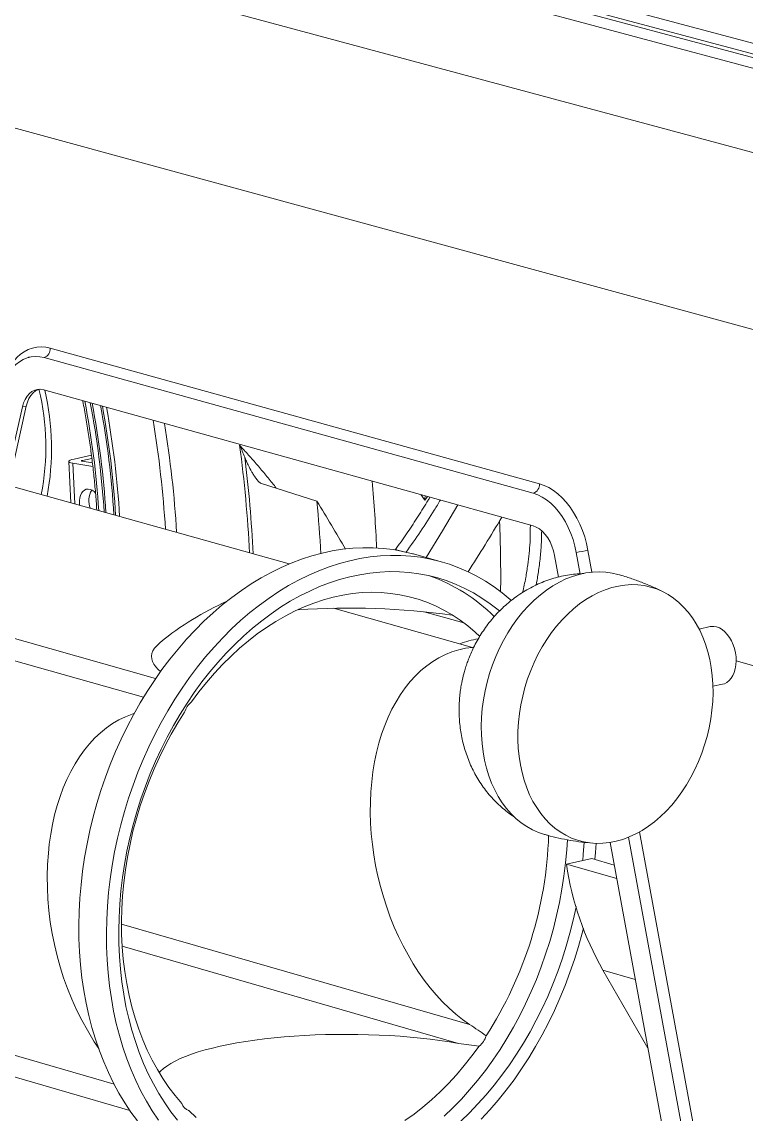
# Model space of a CAD drawing. Header units: millimetres. Extents: x -1041 to 1726, y -447 to 1705.
# Drawn here: x 507 to 928, y 261 to 896 of the extents above; entities that cross this region are included whole.
import ezdxf

# ---------------------------------------------------------------- set-up
doc = ezdxf.new("R2010")
doc.units = ezdxf.units.MM

msp = doc.modelspace()

# ---------------------------------------------------------------- linework, layer by layer
at = {"color": 144, "linetype": 'Continuous', "lineweight": 0}
for p, q in [((988.23, 804.74), (252.23, 1003.12)), ((1065.7, 833.21), (524.25, 978.25)), ((804.03, 622.08), (519.84, 700.92)), ((519.73, 682.19), (803.87, 603.17)), ((507.35, 672.27), (509.51, 672.72)), ((542.18, 641.2), (542.2, 640.68)), ((816.35, 585.95), (818.61, 573.38)), ((831.26, 575.08), (829.01, 587.64)), ((768.77, 532.54), (687.89, 555.25)), ((906.72, 544.56), (900.34, 543.18)), ((769.47, 532.6), (768.77, 532.54)), ((933.44, 521.38), (921.89, 524.61)), ((908.38, 509.89), (913.99, 511.11)), ((837.99, 409.73), (823.24, 406.48)), ((603.98, 263.31), (603.53, 263.46))]:
    msp.add_line(p, q, dxfattribs=at)
at = {"color": 7, "linetype": 'Continuous', "lineweight": 15}
for p, q in [((530.63, 990.78), (1072.15, 845.99)), ((1068.93, 840.61), (527.44, 985.51)), ((527.43, 983.53), (1068.91, 838.59)), ((935.28, 716.28), (200.02, 917.03)), ((523.48, 706.37), (807.68, 627.58)), ((500.27, 640.74), (507.35, 672.27)), ((502.43, 641.2), (509.51, 672.72)), ((662.17, 580.98), (392.69, 656.49)), ((547.42, 644.13), (537.26, 641.98)), ((542.18, 641.2), (547.63, 642.35)), ((534.16, 640.54), (535.35, 616.52)), ((536.5, 639.54), (548.21, 637.67)), ((547.95, 639.76), (542.02, 640.71)), ((646.07, 627.84), (678.36, 617.52)), ((802.31, 601.46), (802.35, 603.59)), ((279.8, 600.74), (584.67, 514.39)), ((577.63, 503.49), (279.75, 587.99)), ((750.53, 582.3), (734.48, 586.79)), ((740.6, 553.24), (763.67, 546.77)), ((848.65, 419.11), (885.19, 220.59)), ((897.02, 217.15), (859.29, 422.14)), ((823.24, 406.48), (852.51, 398.15)), ((837.99, 409.73), (851.06, 406.01)), ((844.4, 344.97), (870.64, 299.67)), ((464.2, 294.13), (569.71, 263.32))]:
    msp.add_line(p, q, dxfattribs=at)
at = {"color": 8, "linetype": 'Continuous', "lineweight": 15}
for p, q in [((536.5, 639.54), (537.67, 615.87)), ((740.94, 618.16), (738.71, 621.29)), ((742.61, 620.21), (740.94, 618.16)), ((724.05, 589.01), (724.04, 589.45)), ((835.79, 588.84), (838.05, 576.24)), ((865.71, 425.26), (904.05, 216.97)), ((767, 313.42), (564.84, 371.71)), ((565.25, 358.81), (760.58, 302.4)), ((844.4, 344.97), (863.29, 339.56)), ((470.73, 304.8), (560.54, 278.62))]:
    msp.add_line(p, q, dxfattribs=at)
at = {"color": 7, "linetype": 'Continuous', "lineweight": 15, "flags": 128}
for points in [[(495.63, 684.03), (496.53, 687.41), (497.64, 690.61), (498.97, 693.58), (500.5, 696.31), (502.23, 698.77), (504.12, 700.95), (506.18, 702.82), (508.38, 704.36), (510.7, 705.58), (513.13, 706.45), (515.64, 706.96), (518.22, 707.12), (520.84, 706.92), (523.48, 706.37)], [(537.26, 641.98), (536.03, 641.67), (535.08, 641.34), (534.45, 641), (534.17, 640.66), (534.24, 640.33), (534.67, 640.02), (535.43, 639.75), (536.5, 639.54)], [(540.99, 620.78), (541.6, 622.08), (542.39, 623.14), (543.32, 623.91), (544.38, 624.38), (545.51, 624.53), (546.68, 624.34), (547.84, 623.83), (548.96, 623.01), (549.81, 622.14)], [(807.68, 627.58), (810.4, 626.64), (813.09, 625.35), (815.73, 623.72), (818.3, 621.76), (820.78, 619.48), (823.14, 616.91), (825.37, 614.07), (827.44, 610.98), (829.35, 607.67), (831.06, 604.16), (832.58, 600.5), (833.88, 596.7), (834.95, 592.8), (835.79, 588.84)], [(741.82, 584.74), (751.29, 600.28), (760.19, 615.32)], [(540.06, 371.01), (540.23, 378.83), (540.66, 386.69), (541.33, 394.58), (542.26, 402.48), (543.43, 410.39), (544.85, 418.28), (546.52, 426.14), (548.42, 433.96), (550.56, 441.72), (552.93, 449.42), (555.54, 457.03), (558.36, 464.54), (561.41, 471.95), (564.67, 479.23), (568.14, 486.38), (571.81, 493.38), (575.67, 500.21), (579.73, 506.88), (583.96, 513.36), (588.37, 519.64), (592.95, 525.71), (597.68, 531.57), (602.56, 537.2), (607.58, 542.59), (612.74, 547.73), (618.01, 552.61), (623.4, 557.23), (628.9, 561.58), (634.48, 565.64), (640.15, 569.42), (645.9, 572.9), (651.71, 576.08), (657.57, 578.95), (663.47, 581.52), (669.41, 583.76), (675.36, 585.69), (681.33, 587.29), (687.3, 588.57), (693.27, 589.52), (699.21, 590.15), (705.12, 590.44), (710.99, 590.4), (716.8, 590.03), (722.56, 589.34), (728.25, 588.31), (733.85, 586.96), (734.48, 586.79)], [(556.07, 366.39), (556.24, 374.21), (556.67, 382.08), (557.35, 389.97), (558.27, 397.88), (559.45, 405.79), (560.87, 413.68), (562.53, 421.55), (564.44, 429.37), (566.58, 437.14), (568.95, 444.84), (571.56, 452.46), (574.39, 459.98), (577.43, 467.38), (580.7, 474.67), (584.16, 481.82), (587.84, 488.82), (591.7, 495.67), (595.76, 502.33), (600, 508.82), (604.41, 515.1), (608.98, 521.18), (613.72, 527.04), (618.6, 532.67), (623.62, 538.06), (628.78, 543.21), (634.05, 548.1), (639.44, 552.72), (644.94, 557.07), (650.53, 561.13), (656.2, 564.91), (661.94, 568.4), (667.75, 571.58), (673.61, 574.46), (679.52, 577.02), (685.45, 579.27), (691.41, 581.2), (697.38, 582.8), (703.35, 584.08), (709.32, 585.04), (715.26, 585.66), (721.17, 585.95), (727.04, 585.92), (732.86, 585.55), (738.61, 584.85), (744.3, 583.83), (749.9, 582.48), (755.42, 580.8), (760.83, 578.81), (766.13, 576.49), (771.31, 573.87), (776.36, 570.94), (781.28, 567.7), (786.05, 564.17), (790.67, 560.35), (791.27, 559.82)], [(563.24, 367.97), (563.41, 375.6), (563.84, 383.28), (564.52, 390.98), (565.45, 398.7), (566.62, 406.41), (568.04, 414.11), (569.71, 421.78), (571.62, 429.41), (573.76, 436.97), (576.14, 444.47), (578.74, 451.87), (581.57, 459.18), (584.61, 466.37), (587.87, 473.43), (591.34, 480.35), (595, 487.12), (598.86, 493.72), (602.9, 500.14), (607.12, 506.37), (611.51, 512.4), (616.07, 518.22), (620.77, 523.81), (625.62, 529.16), (630.61, 534.27), (635.72, 539.12), (640.95, 543.71), (646.28, 548.03), (651.71, 552.07), (657.23, 555.82), (662.82, 559.28), (668.48, 562.43), (674.19, 565.28), (679.95, 567.82), (685.74, 570.04), (691.56, 571.94), (697.38, 573.52), (703.21, 574.77), (709.03, 575.69), (714.83, 576.28), (720.59, 576.55), (726.32, 576.48), (731.99, 576.07), (737.6, 575.34), (743.13, 574.28), (748.58, 572.9), (753.94, 571.19), (759.2, 569.15), (764.34, 566.81), (769.35, 564.15), (774.24, 561.18), (778.99, 557.91), (783.58, 554.35), (784.41, 553.67)], [(810.56, 423.8), (810.53, 423.81), (806.97, 425.01), (803.52, 426.54), (800.19, 428.39), (797.01, 430.57), (793.98, 433.05), (791.13, 435.83), (788.45, 438.89), (785.97, 442.22), (783.7, 445.81), (781.64, 449.64), (779.8, 453.69), (778.2, 457.94), (776.84, 462.38), (775.72, 466.99), (774.86, 471.74), (774.26, 476.62), (773.91, 481.6), (773.82, 486.66), (773.99, 491.77), (774.42, 496.92), (775.11, 502.08), (776.05, 507.23), (777.25, 512.34), (778.69, 517.4), (780.36, 522.37), (782.27, 527.24), (784.4, 531.99), (786.75, 536.59), (789.29, 541.02), (792.03, 545.27), (794.95, 549.3), (798.03, 553.12), (801.26, 556.69), (804.63, 560.01), (808.13, 563.06), (811.72, 565.82), (815.41, 568.28), (819.18, 570.43), (823, 572.27), (826.85, 573.77), (830.74, 574.95), (834.62, 575.79), (838.49, 576.28), (842.34, 576.43), (846.14, 576.24), (849.87, 575.7), (853.1, 574.94)], [(908.42, 506.07), (908.24, 501.04), (907.81, 495.97), (907.12, 490.9), (906.18, 485.84), (905, 480.82), (903.57, 475.86), (901.91, 470.97), (900.01, 466.2), (897.9, 461.54), (895.58, 457.03), (893.06, 452.69), (890.35, 448.54), (887.46, 444.59), (884.42, 440.87), (881.22, 437.38), (877.89, 434.16), (874.44, 431.2), (870.89, 428.53), (867.24, 426.15), (863.53, 424.09), (859.77, 422.34), (855.96, 420.91), (852.14, 419.82), (848.32, 419.06), (844.51, 418.65), (840.73, 418.57), (837, 418.84), (833.34, 419.45), (829.77, 420.4), (826.29, 421.69), (822.93, 423.3), (819.7, 425.24), (816.62, 427.49), (813.69, 430.04), (810.94, 432.89), (808.38, 436.01), (806.01, 439.4), (803.86, 443.03), (801.92, 446.9), (800.21, 450.98), (798.73, 455.26), (797.5, 459.72), (796.52, 464.33), (795.78, 469.07), (795.31, 473.93), (795.09, 478.88), (795.13, 483.9), (795.43, 488.96), (795.99, 494.05), (796.8, 499.14), (797.87, 504.2), (799.18, 509.21), (800.73, 514.15), (802.52, 519), (804.53, 523.73), (806.76, 528.33), (809.19, 532.77), (811.82, 537.03), (814.63, 541.09), (817.61, 544.93), (820.75, 548.54), (824.03, 551.9), (827.43, 554.99), (830.95, 557.81), (834.56, 560.33), (838.25, 562.54), (842, 564.44), (845.79, 566.02), (849.61, 567.26), (853.44, 568.18), (857.27, 568.75), (861.06, 568.98), (864.82, 568.86), (868.51, 568.4), (872.13, 567.6), (875.65, 566.47), (879.06, 565), (882.35, 563.21), (885.5, 561.1), (888.5, 558.69), (891.32, 555.98), (893.97, 552.99), (896.42, 549.72), (898.67, 546.21), (900.71, 542.45), (902.52, 538.47), (904.11, 534.29), (905.45, 529.93), (906.55, 525.4), (907.4, 520.73), (907.99, 515.93), (908.33, 511.04), (908.42, 506.07)], [(587.5, 518.45), (586.17, 519.61), (584.74, 521.14), (583.63, 522.68), (582.86, 524.24), (582.42, 525.8), (582.32, 527.36), (582.56, 528.91), (583.13, 530.46), (584.04, 531.99), (585.28, 533.51), (586.85, 535.01), (587.36, 535.44)], [(768.77, 532.54), (764.7, 531.98), (760.71, 531.09), (756.79, 529.88), (752.96, 528.34), (749.24, 526.48), (745.63, 524.3), (742.13, 521.82), (738.78, 519.04), (735.56, 515.96), (732.49, 512.6), (729.59, 508.97), (726.85, 505.08), (724.29, 500.93), (721.91, 496.54), (719.72, 491.93), (717.73, 487.1), (715.93, 482.08), (714.35, 476.87), (712.98, 471.48), (711.82, 465.95), (710.88, 460.27), (710.16, 454.47), (709.66, 448.56), (709.39, 442.57), (709.35, 436.5), (709.53, 430.38), (709.93, 424.22), (710.56, 418.04), (711.41, 411.86), (712.47, 405.69), (713.76, 399.56), (715.26, 393.48), (716.96, 387.47), (718.87, 381.54), (720.98, 375.71), (723.28, 370.01), (725.76, 364.43), (728.42, 359.01), (731.26, 353.76), (734.25, 348.69), (737.4, 343.81), (740.7, 339.15), (744.13, 334.7), (747.69, 330.5), (751.36, 326.54), (755.14, 322.85), (759.01, 319.42), (762.97, 316.27), (767, 313.42)], [(522.39, 413), (522.91, 418.08), (523.73, 423.94), (524.77, 429.67), (526.02, 435.25), (527.49, 440.67), (529.16, 445.92), (531.04, 450.97), (533.12, 455.82), (535.4, 460.45), (537.86, 464.84), (540.5, 469), (543.31, 472.89), (546.29, 476.52), (549.43, 479.88), (552.72, 482.94), (556.14, 485.72), (559.7, 488.19), (563.38, 490.35), (567.16, 492.19), (571.05, 493.72), (572.1, 494.07)], [(599.96, 267.52), (596.09, 272.04), (592.41, 276.83), (588.94, 281.88), (585.68, 287.18), (582.63, 292.72), (579.81, 298.49), (577.22, 304.47), (574.86, 310.66), (572.74, 317.03), (570.86, 323.58), (569.23, 330.3), (567.86, 337.16), (566.74, 344.16), (565.87, 351.28), (565.27, 358.5), (564.93, 365.81), (564.84, 373.2), (565.02, 380.64), (565.46, 388.13), (566.16, 395.64), (567.12, 403.16), (568.33, 410.68), (569.8, 418.18), (571.52, 425.64), (573.49, 433.05), (575.7, 440.39), (578.15, 447.64), (580.84, 454.8), (583.75, 461.84), (586.88, 468.75), (590.23, 475.52), (593.78, 482.13), (597.54, 488.57), (601.49, 494.82)], [(823.82, 420.74), (823.46, 414.86), (822.77, 407.22), (821.84, 399.56), (820.67, 391.91), (819.25, 384.27), (817.6, 376.67), (815.7, 369.11), (813.58, 361.6), (811.22, 354.17), (808.64, 346.82), (805.84, 339.57), (802.83, 332.44), (799.6, 325.42), (796.17, 318.55), (792.55, 311.83), (788.73, 305.27), (784.73, 298.88), (780.56, 292.69), (776.21, 286.68), (771.7, 280.89), (767.04, 275.32), (762.24, 269.98), (757.3, 264.88), (752.24, 260.03)], [(833.5, 419.24), (833.08, 412.13), (832.8, 408.59)], [(840.47, 418.68), (840.15, 413.31), (839.82, 409.21)], [(828.97, 382.02), (828.87, 381.53), (827.22, 373.92), (825.32, 366.36), (823.2, 358.85), (820.84, 351.41), (818.26, 344.06), (815.46, 336.81), (812.44, 329.67), (809.22, 322.66), (805.79, 315.78), (802.16, 309.06), (798.35, 302.5), (794.35, 296.11), (790.17, 289.91), (785.82, 283.91), (781.32, 278.11), (776.66, 272.54), (771.85, 267.2), (766.91, 262.09), (761.85, 257.24)], [(574.09, 257.32), (570.31, 262.46), (566.73, 267.84), (563.35, 273.47), (560.18, 279.32), (557.22, 285.39), (554.49, 291.66), (551.98, 298.14), (549.7, 304.79), (547.65, 311.63), (545.84, 318.62), (544.27, 325.76), (542.95, 333.04), (541.87, 340.44), (541.04, 347.95), (540.46, 355.56), (540.13, 363.25), (540.06, 371.01)], [(833.16, 369.43), (832.39, 366.4), (830.27, 358.7), (827.91, 351.06), (825.33, 343.51), (822.53, 336.05), (819.52, 328.69), (816.29, 321.46), (812.86, 314.36), (809.23, 307.41), (805.4, 300.61), (801.39, 293.98), (797.2, 287.53), (792.84, 281.28), (788.31, 275.22), (783.63, 269.38), (778.79, 263.77), (773.82, 258.38)], [(586.31, 257.79), (582.72, 263.17), (579.34, 268.8), (576.17, 274.65), (573.22, 280.73), (570.48, 287.01), (567.97, 293.48), (565.7, 300.14), (563.65, 306.98), (561.84, 313.97), (560.28, 321.12), (558.95, 328.4), (557.88, 335.8), (557.05, 343.32), (556.47, 350.93), (556.14, 358.63), (556.07, 366.39)], [(597.28, 257.72), (593.5, 262.63), (589.92, 267.79), (586.55, 273.19), (583.38, 278.82), (580.42, 284.67), (577.69, 290.74), (575.17, 297.01), (572.89, 303.46), (570.84, 310.09), (569.03, 316.89), (567.46, 323.84), (566.14, 330.92), (565.06, 338.14), (564.22, 345.46), (563.64, 352.88), (563.31, 360.39), (563.24, 367.97)], [(760.58, 302.4), (755.29, 303.28), (749.83, 304.08), (744.22, 304.8), (738.46, 305.44), (732.59, 306.01), (726.62, 306.49), (720.56, 306.89), (714.43, 307.2), (708.25, 307.43), (702.05, 307.58), (695.83, 307.63), (689.62, 307.6), (683.43, 307.48), (677.29, 307.28), (671.2, 306.99), (665.2, 306.62), (659.3, 306.16), (653.51, 305.62), (647.86, 305), (642.36, 304.3), (637.02, 303.52), (631.86, 302.67), (626.9, 301.74), (622.16, 300.75), (617.64, 299.69), (613.36, 298.57), (609.34, 297.38), (605.58, 296.14), (602.1, 294.85), (598.9, 293.51), (596.01, 292.12), (593.41, 290.7), (591.14, 289.23), (589.18, 287.74), (587.55, 286.22), (586.81, 285.38)], [(772.58, 300.83), (768.35, 295.06), (763.97, 289.51), (759.42, 284.18), (754.74, 279.09), (749.92, 274.25), (744.97, 269.66), (739.91, 265.34), (734.75, 261.3), (729.49, 257.54)], [(608.17, 259.39), (603.98, 263.31)]]:
    msp.add_lwpolyline(points, dxfattribs=at)
at = {"color": 144, "linetype": 'Continuous', "lineweight": 0, "flags": 128}
for points in [[(519.84, 700.92), (517.32, 701.44), (514.81, 701.59), (512.36, 701.38), (509.97, 700.79), (507.68, 699.85), (505.51, 698.55), (503.47, 696.91), (501.58, 694.95), (499.88, 692.69), (498.36, 690.14), (497.05, 687.34), (495.96, 684.3), (495.09, 681.07)], [(507.35, 672.27), (508.01, 674.57), (508.91, 676.66), (510.02, 678.47), (511.32, 679.99), (512.8, 681.17), (514.41, 681.99), (516.12, 682.44), (517.91, 682.51), (519.73, 682.19)], [(509.51, 672.72), (510.17, 675.03), (511.07, 677.11), (512.18, 678.93), (513.49, 680.44), (514.96, 681.62), (516.57, 682.44), (517.15, 682.64)], [(542.02, 640.71), (541.81, 640.75), (541.66, 640.8), (541.57, 640.87), (541.56, 640.93), (541.62, 641), (541.74, 641.07), (541.93, 641.13), (542.18, 641.2)], [(829.01, 587.64), (828.2, 591.43), (827.15, 595.15), (825.86, 598.77), (824.36, 602.24), (822.66, 605.53), (820.76, 608.61), (818.7, 611.46), (816.49, 614.03), (814.15, 616.31), (811.72, 618.27), (809.2, 619.9), (806.63, 621.17), (804.03, 622.08)], [(803.87, 603.17), (805.74, 602.46), (807.57, 601.36), (809.33, 599.92), (810.96, 598.16), (812.45, 596.11), (813.76, 593.81), (814.86, 591.32), (815.73, 588.68), (816.35, 585.95)], [(908.42, 506.07), (908.24, 501.04), (907.81, 495.97), (907.12, 490.9), (906.18, 485.84), (905, 480.82), (903.57, 475.86), (901.91, 470.97), (900.01, 466.2), (897.9, 461.54), (895.58, 457.03), (893.06, 452.69), (890.35, 448.54), (887.46, 444.59), (884.42, 440.87), (881.22, 437.38), (877.89, 434.16), (874.44, 431.2), (870.89, 428.53), (867.24, 426.15), (863.53, 424.09), (859.77, 422.34), (855.96, 420.91), (852.14, 419.82), (848.32, 419.06), (844.51, 418.65), (840.73, 418.57), (837, 418.84), (833.34, 419.45), (829.77, 420.4), (826.29, 421.69), (822.93, 423.3), (819.7, 425.24), (816.62, 427.49), (813.69, 430.04), (810.94, 432.89), (808.38, 436.01), (806.01, 439.4), (803.86, 443.03), (801.92, 446.9), (800.21, 450.98), (798.73, 455.26), (797.5, 459.72), (796.52, 464.33), (795.78, 469.07), (795.31, 473.93), (795.09, 478.88), (795.13, 483.9), (795.43, 488.96), (795.99, 494.05), (796.8, 499.14), (797.87, 504.2), (799.18, 509.21), (800.73, 514.15), (802.52, 519), (804.53, 523.73), (806.76, 528.33), (809.19, 532.77), (811.82, 537.03), (814.63, 541.09), (817.61, 544.93), (820.75, 548.54), (824.03, 551.9), (827.43, 554.99), (830.95, 557.81), (834.56, 560.33), (838.25, 562.54), (842, 564.44), (845.79, 566.02), (849.61, 567.26), (853.44, 568.18), (857.27, 568.75), (861.06, 568.98), (864.82, 568.86), (868.51, 568.4), (872.13, 567.6), (875.65, 566.47), (879.06, 565), (882.35, 563.21), (885.5, 561.1), (888.5, 558.69), (891.32, 555.98), (893.97, 552.99), (896.42, 549.72), (898.67, 546.21), (900.71, 542.45), (902.52, 538.47), (904.11, 534.29), (905.45, 529.93), (906.55, 525.4), (907.4, 520.73), (907.99, 515.93), (908.33, 511.04), (908.42, 506.07)], [(605.59, 500.84), (609.85, 506.63), (614.28, 512.2), (618.86, 517.54), (623.59, 522.64), (628.45, 527.48), (633.43, 532.07), (638.53, 536.38), (643.73, 540.41), (649.03, 544.15), (654.4, 547.6), (659.85, 550.74), (665.36, 553.57), (670.91, 556.09), (676.5, 558.28), (682.12, 560.15), (687.74, 561.69), (693.37, 562.9), (698.99, 563.78), (704.59, 564.32), (710.16, 564.52), (715.68, 564.39), (721.14, 563.92), (726.54, 563.11), (731.86, 561.98), (737.09, 560.51), (742.22, 558.71), (747.24, 556.58), (752.14, 554.14), (756.91, 551.39), (761.54, 548.32), (766.02, 544.95), (770.35, 541.29), (772.92, 538.9)], [(906.72, 544.56), (907.24, 544.65), (908.86, 544.71), (910.5, 544.42), (912.14, 543.79), (913.75, 542.84), (915.28, 541.58), (916.72, 540.04), (918.02, 538.26), (919.17, 536.26), (920.14, 534.09), (920.91, 531.79), (921.47, 529.41), (921.8, 527), (921.89, 524.61)], [(921.89, 524.61), (921.75, 522.28), (921.38, 520.06), (920.78, 518.01), (919.97, 516.15), (918.97, 514.54), (917.79, 513.19), (916.46, 512.14), (915, 511.41), (913.99, 511.11)]]:
    msp.add_lwpolyline(points, dxfattribs=at)
at = {"color": 7, "linetype": 'Continuous', "lineweight": 15}
for centre, radius, start, end in [((518, 706.08), 5.48, 289.61588, 2.93436), ((373.1, 647.96), 151.08, 349.474, 13.03629), ((35.57, 577.46), 521.32, 3.66428, 10.71455), ((35.37, 577.34), 526.07, 3.50247, 10.48012), ((557.58, 617.85), 11.7, 148.89538, 202.82303), ((802.13, 627.3), 5.56, 289.99186, 2.85105), ((552.46, 616.95), 12.09, 161.5573, 188.97976), ((-435.46, -63.83), 1305.7, 30.02619, 31.4551), ((-111.94, 543.96), 793.72, 3.10455, 5.3176), ((-420.78, 1331.73), 1406.89, 327.52505, 329.05082), ((850.09, 488.12), 101.73, 98.08545, 101.96206), ((710.55, 479.72), 100.03, 44.9421, 70.63089), ((698.97, 397.75), 177.25, 114.24255, 129.02945), ((696.55, 107.63), 447.74, 82.24763, 93.73226), ((780.16, 486.56), 51.53, 99.08127, 111.25412), ((585.32, 430.35), 227.74, 327.15006, 358.19125), ((698.97, 397.76), 177.23, 175.0675, 209.69237), ((1000.87, 433.19), 179.62, 188.54967, 209.41305), ((676.03, 384.56), 150.77, 209.65473, 214.38706), ((765.61, 309.93), 11.46, 307.43843, 344.22444), ((605.88, 269.15), 6.14, 195.40893, 252.01576)]:
    msp.add_arc(centre, radius, start, end, dxfattribs=at)
at = {"color": 144, "linetype": 'Continuous', "lineweight": 0}
for centre, radius, start, end in [((377.9, 648.88), 143.01, 348.88676, 13.60297), ((612.5, 491.71), 11.45, 127.16223, 164.22977)]:
    msp.add_arc(centre, radius, start, end, dxfattribs=at)
at = {"color": 8, "linetype": 'Continuous', "lineweight": 15}
for centre, radius, start, end in [((43.9, 579.25), 508.81, 3.68433, 10.91299), ((40.53, 578.48), 515.26, 3.62652, 10.75973), ((40.39, 578.43), 521.95, 3.38038, 10.40839), ((33.65, 577.04), 531.04, 3.40305, 10.30937), ((-36.42, 561.9), 628.03, 3.57802, 9.40686), ((-43.85, 560.24), 641.91, 3.4865, 9.18422), ((-68.63, 554.33), 708.57, 2.67681, 7.75493), ((-66.86, 554.28), 708.89, 2.63205, 7.18813), ((-48.21, 557.26), 761.98, 2.47681, 5.41524), ((51.96, 574.11), 733.14, 359.2716, 2.47041)]:
    msp.add_arc(centre, radius, start, end, dxfattribs=at)
at = {"color": 7, "linetype": 'Continuous', "lineweight": 15}
for points, knots in [([(510.65, 700.97), (510.76, 701.01), (511.08, 701.13), (511.41, 701.17), (511.61, 701.2)], [0, 0, 0, 0, 0.370938, 1, 1, 1, 1]), ([(542.32, 675.91), (542.34, 675.78), (543.02, 672.44), (544.18, 665.87), (545.77, 656.19), (547.15, 646.49), (548.36, 636.78), (549.35, 627.09), (550.06, 618.91), (550.37, 613.99), (550.47, 612.28)], [0, 0, 0, 0, 0.006008, 0.15822, 0.31043, 0.462638, 0.614843, 0.767044, 0.91924, 1, 1, 1, 1]), ([(636.46, 642.98), (636.01, 644.15), (635.53, 645.32), (634.78, 647.06), (634.52, 647.64), (634.13, 648.5), (634, 648.79), (633.73, 649.37), (633.6, 649.66), (633.46, 649.95)], [0, 0, 0, 0, 0.5, 0.5, 0.75, 0.75, 0.875, 0.875, 1, 1, 1, 1]), ([(646.07, 627.84), (645.78, 627.93), (645.51, 628.09), (644.98, 628.48), (644.73, 628.71), (644.23, 629.2), (643.99, 629.46), (643.52, 630.01), (643.29, 630.3), (642.62, 631.18), (642.19, 631.8), (641.36, 633.09), (640.96, 633.74), (639.79, 635.75), (639.07, 637.14), (638.04, 639.28), (637.7, 640), (637.06, 641.47), (636.75, 642.22), (636.46, 642.98)], [0, 0, 0, 0, 0.0625, 0.0625, 0.125, 0.125, 0.1875, 0.1875, 0.25, 0.25, 0.375, 0.375, 0.5, 0.5, 0.75, 0.75, 0.875, 0.875, 1, 1, 1, 1]), ([(741.35, 620.56), (741.2, 619.92), (741.01, 619.14), (740.95, 618.32), (740.94, 618.17), (740.94, 618.16)], [0, 0, 0, 0, 0.813431, 0.994726, 1, 1, 1, 1]), ([(724.04, 589.45), (724.04, 589.45), (724.16, 589.41), (724.75, 589.23), (725.87, 588.87), (727.34, 588.43), (728.19, 588.18), (728.55, 588.08)], [0, 0, 0, 0, 0.003134, 0.093777, 0.438389, 0.757686, 1, 1, 1, 1]), ([(833.33, 575.41), (832.08, 575.36), (829.31, 575.27), (825, 574.74), (820.41, 573.9), (815.85, 572.72), (811.33, 571.22), (806.88, 569.4), (802.49, 567.25), (798.2, 564.77), (794.18, 562.08), (790.44, 559.2), (786.98, 556.21), (783.69, 553), (780.59, 549.59), (777.68, 546), (774.99, 542.25), (772.54, 538.39), (770.35, 534.47), (768.5, 530.69), (767.05, 527.34), (765.88, 524.28), (764.89, 521.42), (764.31, 519.42), (764.02, 518.45)], [0, 0, 0, 0, 0.039143, 0.087642, 0.136518, 0.185824, 0.235615, 0.285952, 0.336898, 0.388532, 0.440943, 0.48831, 0.535899, 0.583671, 0.631577, 0.679542, 0.727445, 0.775067, 0.821947, 0.866866, 0.905995, 0.935282, 0.968515, 1, 1, 1, 1]), ([(764.02, 518.45), (763.58, 516.76), (762.95, 514.39), (762.25, 510.84), (761.74, 507.81), (761.3, 504.16), (761.01, 500.31), (760.9, 496.25), (760.99, 492.06), (761.32, 487.78), (761.89, 483.44), (762.71, 479.08), (763.79, 474.74), (765.12, 470.44), (766.71, 466.2), (768.56, 462.06), (770.67, 458.04), (773.01, 454.15), (775.6, 450.43), (778.41, 446.88), (781.44, 443.53), (784.67, 440.38), (788.1, 437.48), (791.01, 435.27), (792.83, 434.13), (793.38, 433.78)], [0, 0, 0, 0, 0.0543994, 0.0761788, 0.1123994, 0.1500425, 0.1904552, 0.2326736, 0.2762917, 0.3209764, 0.3664781, 0.4126021, 0.4591928, 0.5061243, 0.5532939, 0.6006179, 0.6480291, 0.6954745, 0.742914, 0.790319, 0.8376713, 0.8849626, 0.932193, 0.9793704, 1, 1, 1, 1]), ([(776.64, 306.82), (775.1, 307.87), (773.54, 308.96), (770.33, 311.17), (768.69, 312.29), (767, 313.42)], [0, 0, 0, 0, 0.5, 0.5, 1, 1, 1, 1]), ([(760.58, 302.4), (762.61, 302.05), (764.62, 301.75), (768.63, 301.23), (770.61, 301.02), (772.58, 300.83)], [0, 0, 0, 0, 0.5, 0.5, 1, 1, 1, 1])]:
    msp.add_open_spline(points, degree=3, knots=knots, dxfattribs=at)
at = {"color": 8, "linetype": 'Continuous', "lineweight": 15}
for points, knots in [([(633.46, 649.95), (635.2, 648.07), (638.67, 644.32), (643.76, 638.51), (648.75, 632.58), (652.42, 628.08), (654.38, 625.55), (654.76, 625.06)], [0, 0, 0, 0, 0.2348107, 0.4696332, 0.7064229, 0.94322, 1, 1, 1, 1]), ([(724.04, 589.45), (724.29, 589.81), (726.71, 593.17), (731.17, 599.58), (737.19, 608.74), (741.46, 615.5), (743.64, 619.21), (744, 619.82)], [0, 0, 0, 0, 0.036179, 0.337069, 0.638349, 0.940799, 1, 1, 1, 1]), ([(750.06, 618.14), (748.89, 616.17), (745.26, 610.03), (738.6, 599.85), (732.95, 591.7), (730.04, 587.66), (730.04, 587.66)], [0, 0, 0, 0, 0.191214, 0.595583, 0.999951, 1, 1, 1, 1]), ([(797.81, 564.44), (798.47, 567.31), (799.69, 572.68), (801.15, 582.42), (802.22, 591.94), (802.28, 598.85), (802.31, 601.46)], [0, 0, 0, 0, 0.2309886, 0.4327282, 0.7856898, 1, 1, 1, 1]), ([(808.9, 600.13), (808.89, 598.64), (808.87, 594.31), (808.35, 587.04), (807.36, 578.72), (806.47, 572.6), (805.74, 569.38), (805.59, 568.71)], [0, 0, 0, 0, 0.144001, 0.419646, 0.695294, 0.935909, 1, 1, 1, 1])]:
    msp.add_open_spline(points, degree=3, knots=knots, dxfattribs=at)
at = {"color": 144, "linetype": 'Continuous', "lineweight": 0}
for points, knots in [([(879.43, 564.78), (878.39, 565.3), (875.34, 566.85), (870.11, 569.12), (863.76, 571.59), (858.08, 573.53), (854.49, 574.52), (853.09, 574.91)], [0, 0, 0, 0, 0.123278, 0.364394, 0.605278, 0.845789, 1, 1, 1, 1]), ([(810.57, 423.83), (811.14, 423.66), (813.87, 422.84), (818.85, 421.66), (825.47, 420.33), (831.97, 419.33), (836.27, 418.92), (838.34, 418.72)], [0, 0, 0, 0, 0.062962, 0.302468, 0.541198, 0.779009, 1, 1, 1, 1])]:
    msp.add_open_spline(points, degree=3, knots=knots, dxfattribs=at)

doc.saveas('drawing.dxf')
